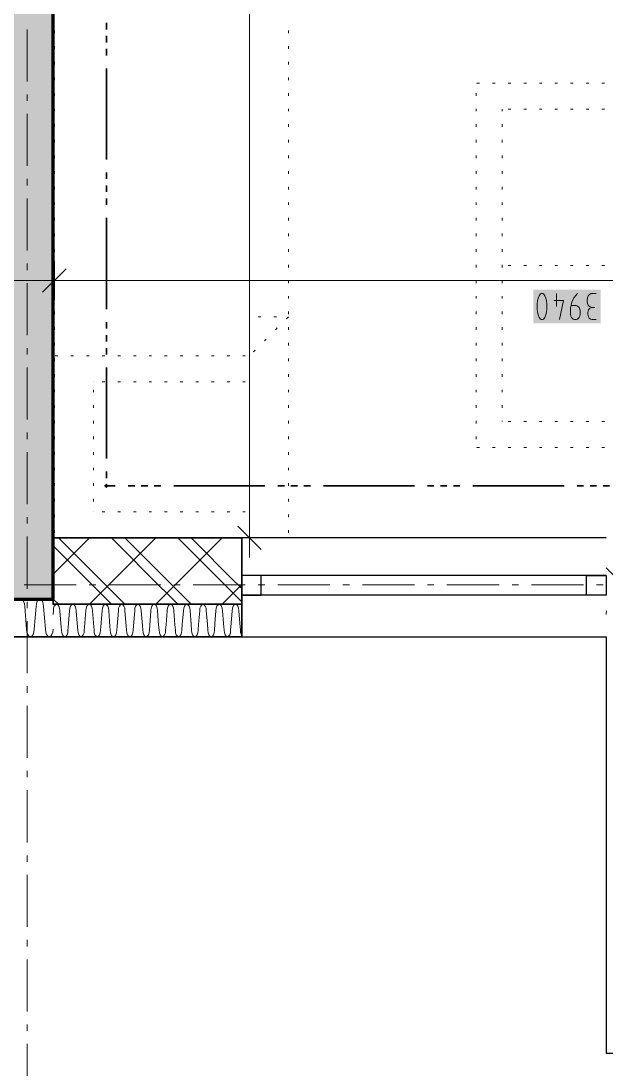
# Model space of a CAD drawing. Header units: millimetres. Extents: x 0 to 594, y 0 to 420.
# Drawn here: x 407.92 to 428.51, y 126.71 to 163.61 of the extents above; entities that cross this region are included whole.
import ezdxf

# ---------------------------------------------------------------- set-up
doc = ezdxf.new("R2010")
doc.units = ezdxf.units.MM
doc.header["$LTSCALE"] = 8
for name, color, linetype in [('PDF_Koty delkove', 7, 'Continuous'), ('PDF_Nabytek', 7, 'Continuous'), ('PDF_Obecne 0.25', 7, 'Continuous'), ('PDF_Okna', 7, 'Continuous'), ('PDF_Osy hlavni', 7, 'Continuous'), ('PDF_Pozarni useky', 7, 'Continuous'), ('PDF_Steny obvodove nosne', 7, 'Continuous'), ('PDF_Steny sendvic', 7, 'Continuous'), ('PDF_Zatepleni', 7, 'Continuous')]:
    doc.layers.add(name, color=color, linetype=linetype)

msp = doc.modelspace()

# ---------------------------------------------------------------- linework, layer by layer
at = {"layer": 'PDF_Koty delkove', "lineweight": 18}
for points in [[(415.962, 145.412), (415.962, 191.116), (415.962, 194.686), (415.962, 196.014), (415.962, 217.354), (415.962, 219.827), (415.962, 222.575), (415.962, 236.313), (415.962, 239.06), (415.962, 241.533), (415.962, 262.873), (415.962, 264.201), (415.962, 313.476)], [(409.093, 155.161), (409.093, 154.474), (409.093, 153.787)], [(409.505, 154.886), (408.68, 154.062)], [(527.974, 154.474), (524.585, 154.474), (496.918, 154.474), (493.041, 154.474), (490.232, 154.474), (487.217, 154.474), (484.744, 154.474), (472.455, 154.474), (460.874, 154.474), (457.966, 154.474), (447.651, 154.474), (445.178, 154.474), (432.991, 154.474), (430.623, 154.474), (409.093, 154.474), (407.169, 154.474)], [(426.768, 154.016), (426.768, 153.558)], [(427.502, 154.016), (427.379, 153.863), (427.306, 153.71), (427.257, 153.497), (427.257, 153.283), (427.27, 153.222), (427.294, 153.176)], [(428.162, 154.016), (427.991, 154.016), (427.93, 153.985), (427.881, 153.939), (427.857, 153.863), (427.845, 153.802), (427.845, 153.741), (427.857, 153.665), (427.881, 153.604), (427.93, 153.558), (428.016, 153.527)], [(426.67, 153.772), (427.013, 153.772), (426.866, 153.1)], [(427.294, 153.176), (427.318, 153.146), (427.355, 153.115), (427.404, 153.1), (427.453, 153.1), (427.502, 153.115), (427.539, 153.146), (427.563, 153.176), (427.588, 153.222), (427.6, 153.283), (427.6, 153.405), (427.588, 153.466), (427.563, 153.527), (427.502, 153.573), (427.453, 153.589), (427.282, 153.589)], [(428.162, 153.1), (428.016, 153.1), (427.966, 153.115), (427.918, 153.146), (427.893, 153.192), (427.869, 153.283), (427.869, 153.344), (427.893, 153.436), (427.942, 153.497), (428.016, 153.527), (428.113, 153.527)], [(416.374, 145), (415.549, 145.824)], [(416.649, 145.412), (415.962, 145.412), (415.275, 145.412)], [(415.962, 145.412), (415.962, 144.725)]]:
    msp.add_lwpolyline(points, dxfattribs=at)
msp.add_lwpolyline([(426.083, 153.649), (426.083, 153.466), (426.096, 153.375), (426.12, 153.268), (426.157, 153.176), (426.205, 153.115), (426.23, 153.1), (426.278, 153.1), (426.303, 153.115), (426.352, 153.176), (426.389, 153.268), (426.413, 153.375), (426.426, 153.466), (426.426, 153.649), (426.413, 153.741), (426.389, 153.848), (426.352, 153.939), (426.303, 154.001), (426.278, 154.016), (426.23, 154.016), (426.205, 154.001), (426.157, 153.939), (426.12, 153.848), (426.096, 153.741)], close=True, dxfattribs=at)
at = {"layer": 'PDF_Koty delkove', "color": 7, "lineweight": 18, "true_color": 0xffffff, "transparency": 33554559}
msp.add_solid([(428.325, 154.154), (425.946, 154.154), (428.325, 152.963), (425.946, 152.963)], dxfattribs=at)
at = {"layer": 'PDF_Nabytek', "lineweight": 13}
for points in [[(409.093, 163.178), (409.093, 163.269)], [(417.335, 163.178), (417.335, 163.269)], [(409.093, 162.628), (409.093, 162.72)], [(417.335, 162.628), (417.335, 162.72)], [(409.093, 162.079), (409.093, 162.17)], [(417.335, 162.079), (417.335, 162.17)], [(409.093, 161.529), (409.093, 161.621)], [(417.335, 161.529), (417.335, 161.621)], [(423.933, 161.417), (423.933, 161.417)], [(423.933, 161.417), (423.933, 161.417)], [(424.056, 161.417), (423.965, 161.417)], [(424.606, 161.417), (424.514, 161.417)], [(425.155, 161.417), (425.064, 161.417)], [(425.705, 161.417), (425.613, 161.417)], [(426.254, 161.417), (426.163, 161.417)], [(426.804, 161.417), (426.712, 161.417)], [(427.353, 161.417), (427.262, 161.417)], [(427.903, 161.417), (427.811, 161.417)], [(428.452, 161.417), (428.361, 161.417)], [(409.093, 160.98), (409.093, 161.071)], [(417.335, 160.98), (417.335, 161.071)], [(423.933, 160.98), (423.933, 161.071)], [(409.093, 160.43), (409.093, 160.522)], [(417.335, 160.43), (417.335, 160.522)], [(423.933, 160.43), (423.933, 160.522)], [(424.849, 160.43), (424.849, 160.501)], [(424.849, 160.501), (424.849, 160.501)], [(424.849, 160.501), (424.849, 160.501)], [(425.155, 160.501), (425.064, 160.501)], [(425.705, 160.501), (425.613, 160.501)], [(426.254, 160.501), (426.163, 160.501)], [(426.804, 160.501), (426.712, 160.501)], [(427.353, 160.501), (427.262, 160.501)], [(427.903, 160.501), (427.811, 160.501)], [(428.452, 160.501), (428.361, 160.501)], [(409.093, 159.881), (409.093, 159.972)], [(417.335, 159.881), (417.335, 159.972)], [(423.933, 159.881), (423.933, 159.972)], [(424.849, 159.881), (424.849, 159.972)], [(409.093, 159.331), (409.093, 159.423)], [(417.335, 159.331), (417.335, 159.423)], [(423.933, 159.331), (423.933, 159.423)], [(424.849, 159.331), (424.849, 159.423)], [(409.093, 158.782), (409.093, 158.873)], [(417.335, 158.782), (417.335, 158.873)], [(423.933, 158.782), (423.933, 158.873)], [(424.849, 158.782), (424.849, 158.873)], [(409.093, 158.232), (409.093, 158.324)], [(417.335, 158.232), (417.335, 158.324)], [(423.933, 158.232), (423.933, 158.324)], [(424.849, 158.232), (424.849, 158.324)], [(409.093, 157.683), (409.093, 157.774)], [(417.335, 157.683), (417.335, 157.774)], [(423.933, 157.683), (423.933, 157.774)], [(424.849, 157.683), (424.849, 157.774)], [(409.093, 157.133), (409.093, 157.225)], [(417.335, 157.133), (417.335, 157.225)], [(423.933, 157.133), (423.933, 157.225)], [(424.849, 157.133), (424.849, 157.225)], [(409.093, 156.584), (409.093, 156.675)], [(417.335, 156.584), (417.335, 156.675)], [(423.933, 156.584), (423.933, 156.675)], [(424.849, 156.584), (424.849, 156.675)], [(409.093, 156.034), (409.093, 156.126)], [(417.335, 156.034), (417.335, 156.126)], [(423.933, 156.034), (423.933, 156.126)], [(424.849, 156.034), (424.849, 156.126)], [(409.093, 155.484), (409.093, 155.576)], [(417.335, 155.484), (417.335, 155.576)], [(423.933, 155.484), (423.933, 155.576)], [(424.849, 155.484), (424.849, 155.576)], [(409.093, 154.935), (409.093, 155.027)], [(417.335, 154.935), (417.335, 155.027)], [(423.933, 154.935), (423.933, 155.027)], [(424.849, 154.935), (424.849, 155.027)], [(424.849, 155.006), (424.849, 155.006)], [(425.155, 155.006), (425.064, 155.006)], [(425.705, 155.006), (425.613, 155.006)], [(426.254, 155.006), (426.163, 155.006)], [(426.804, 155.006), (426.712, 155.006)], [(427.353, 155.006), (427.262, 155.006)], [(427.903, 155.006), (427.811, 155.006)], [(428.452, 155.006), (428.361, 155.006)], [(409.093, 154.385), (409.093, 154.477)], [(417.335, 154.385), (417.335, 154.477)], [(423.933, 154.385), (423.933, 154.477)], [(424.849, 154.385), (424.849, 154.477)], [(409.093, 153.836), (409.093, 153.927)], [(417.335, 153.836), (417.335, 153.927)], [(423.933, 153.836), (423.933, 153.927)], [(424.849, 153.836), (424.849, 153.927)], [(409.093, 153.286), (409.093, 153.378)], [(415.962, 153.197), (415.962, 153.197)], [(415.962, 153.197), (415.962, 153.197)], [(416.363, 153.197), (416.271, 153.197)], [(416.912, 153.197), (416.821, 153.197)], [(417.264, 153.126), (417.329, 153.191)], [(417.335, 153.286), (417.335, 153.378)], [(417.335, 153.197), (417.335, 153.197)], [(417.335, 153.197), (417.335, 153.197)], [(423.933, 153.286), (423.933, 153.378)], [(424.849, 153.286), (424.849, 153.378)], [(409.093, 152.737), (409.093, 152.828)], [(415.962, 152.737), (415.962, 152.828)], [(416.876, 152.737), (416.94, 152.802)], [(417.335, 152.737), (417.335, 152.828)], [(423.933, 152.737), (423.933, 152.828)], [(424.849, 152.737), (424.849, 152.828)], [(416.487, 152.349), (416.552, 152.413)], [(409.093, 152.187), (409.093, 152.279)], [(415.962, 152.187), (415.962, 152.279)], [(416.099, 151.96), (416.163, 152.025)], [(417.335, 152.187), (417.335, 152.279)], [(423.933, 152.187), (423.933, 152.279)], [(424.849, 152.187), (424.849, 152.279)], [(409.093, 151.823), (409.093, 151.823)], [(409.093, 151.638), (409.093, 151.729)], [(409.219, 151.823), (409.127, 151.823)], [(409.769, 151.823), (409.677, 151.823)], [(410.318, 151.823), (410.226, 151.823)], [(410.868, 151.823), (410.776, 151.823)], [(411.417, 151.823), (411.326, 151.823)], [(411.967, 151.823), (411.875, 151.823)], [(412.516, 151.823), (412.425, 151.823)], [(413.066, 151.823), (412.974, 151.823)], [(413.615, 151.823), (413.524, 151.823)], [(414.165, 151.823), (414.073, 151.823)], [(414.714, 151.823), (414.623, 151.823)], [(415.264, 151.823), (415.172, 151.823)], [(415.813, 151.823), (415.722, 151.823)], [(415.962, 151.823), (415.962, 151.823)], [(415.962, 151.823), (415.962, 151.823)], [(415.962, 151.823), (415.962, 151.823)], [(417.335, 151.638), (417.335, 151.729)], [(423.933, 151.638), (423.933, 151.729)], [(424.849, 151.638), (424.849, 151.729)], [(409.093, 151.088), (409.093, 151.18)], [(417.335, 151.088), (417.335, 151.18)], [(423.933, 151.088), (423.933, 151.18)], [(424.849, 151.088), (424.849, 151.18)], [(409.093, 150.539), (409.093, 150.63)], [(410.466, 150.907), (410.466, 150.907)], [(410.466, 150.907), (410.466, 150.907)], [(410.466, 150.539), (410.466, 150.63)], [(410.868, 150.907), (410.776, 150.907)], [(411.417, 150.907), (411.326, 150.907)], [(411.967, 150.907), (411.875, 150.907)], [(412.516, 150.907), (412.425, 150.907)], [(413.066, 150.907), (412.974, 150.907)], [(413.615, 150.907), (413.524, 150.907)], [(414.165, 150.907), (414.073, 150.907)], [(414.714, 150.907), (414.623, 150.907)], [(415.264, 150.907), (415.172, 150.907)], [(415.813, 150.907), (415.722, 150.907)], [(415.962, 150.907), (415.962, 150.907)], [(415.962, 150.907), (415.962, 150.907)], [(415.962, 150.539), (415.962, 150.63)], [(417.335, 150.539), (417.335, 150.63)], [(423.933, 150.539), (423.933, 150.63)], [(424.849, 150.539), (424.849, 150.63)], [(409.093, 149.989), (409.093, 150.081)], [(410.466, 149.989), (410.466, 150.081)], [(415.962, 149.989), (415.962, 150.081)], [(417.335, 149.989), (417.335, 150.081)], [(423.933, 149.989), (423.933, 150.081)], [(424.849, 149.989), (424.849, 150.081)], [(409.093, 149.44), (409.093, 149.531)], [(410.466, 149.44), (410.466, 149.531)], [(415.962, 149.44), (415.962, 149.531)], [(417.335, 149.44), (417.335, 149.531)], [(423.933, 149.44), (423.933, 149.531)], [(424.849, 149.51), (424.849, 149.531)], [(424.849, 149.51), (424.849, 149.51)], [(425.155, 149.51), (425.064, 149.51)], [(425.705, 149.51), (425.613, 149.51)], [(426.254, 149.51), (426.163, 149.51)], [(426.804, 149.51), (426.712, 149.51)], [(427.353, 149.51), (427.262, 149.51)], [(427.903, 149.51), (427.811, 149.51)], [(428.452, 149.51), (428.361, 149.51)], [(409.093, 148.89), (409.093, 148.982)], [(410.466, 148.89), (410.466, 148.982)], [(415.962, 148.89), (415.962, 148.982)], [(417.335, 148.89), (417.335, 148.982)], [(423.933, 148.89), (423.933, 148.982)], [(409.093, 148.341), (409.093, 148.432)], [(410.466, 148.341), (410.466, 148.432)], [(415.962, 148.341), (415.962, 148.432)], [(417.335, 148.341), (417.335, 148.432)], [(423.933, 148.594), (423.933, 148.594)], [(423.933, 148.594), (423.933, 148.594)], [(424.056, 148.594), (423.965, 148.594)], [(424.606, 148.594), (424.514, 148.594)], [(425.155, 148.594), (425.064, 148.594)], [(425.705, 148.594), (425.613, 148.594)], [(426.254, 148.594), (426.163, 148.594)], [(426.804, 148.594), (426.712, 148.594)], [(427.353, 148.594), (427.262, 148.594)], [(427.903, 148.594), (427.811, 148.594)], [(428.452, 148.594), (428.361, 148.594)], [(409.093, 147.791), (409.093, 147.883)], [(410.466, 147.791), (410.466, 147.883)], [(415.962, 147.791), (415.962, 147.883)], [(417.335, 147.791), (417.335, 147.883)], [(409.093, 147.242), (409.093, 147.333)], [(410.466, 147.242), (410.466, 147.333)], [(415.962, 147.242), (415.962, 147.333)], [(417.335, 147.242), (417.335, 147.333)], [(409.093, 146.692), (409.093, 146.784)], [(410.466, 146.692), (410.466, 146.784)], [(415.962, 146.692), (415.962, 146.784)], [(417.335, 146.692), (417.335, 146.784)], [(409.093, 146.142), (409.093, 146.234)], [(410.466, 146.328), (410.466, 146.328)], [(410.466, 146.328), (410.466, 146.328)], [(410.868, 146.328), (410.776, 146.328)], [(411.417, 146.328), (411.326, 146.328)], [(411.967, 146.328), (411.875, 146.328)], [(412.516, 146.328), (412.425, 146.328)], [(413.066, 146.328), (412.974, 146.328)], [(413.615, 146.328), (413.524, 146.328)], [(414.165, 146.328), (414.073, 146.328)], [(414.714, 146.328), (414.623, 146.328)], [(415.264, 146.328), (415.172, 146.328)], [(415.813, 146.328), (415.722, 146.328)], [(415.962, 146.328), (415.962, 146.328)], [(415.962, 146.328), (415.962, 146.328)], [(417.335, 146.142), (417.335, 146.234)], [(409.093, 145.593), (409.093, 145.685)], [(409.093, 145.412), (409.093, 145.412)], [(409.093, 145.412), (409.093, 145.412)], [(409.219, 145.412), (409.127, 145.412)], [(409.769, 145.412), (409.677, 145.412)], [(410.318, 145.412), (410.226, 145.412)], [(410.868, 145.412), (410.776, 145.412)], [(411.417, 145.412), (411.326, 145.412)], [(411.967, 145.412), (411.875, 145.412)], [(412.516, 145.412), (412.425, 145.412)], [(413.066, 145.412), (412.974, 145.412)], [(413.615, 145.412), (413.524, 145.412)], [(414.165, 145.412), (414.073, 145.412)], [(414.714, 145.412), (414.623, 145.412)], [(415.264, 145.412), (415.172, 145.412)], [(415.813, 145.412), (415.722, 145.412)], [(416.363, 145.412), (416.271, 145.412)], [(416.912, 145.412), (416.821, 145.412)], [(417.335, 145.593), (417.335, 145.685)], [(417.335, 145.412), (417.335, 145.412)], [(417.335, 145.412), (417.335, 145.412)]]:
    msp.add_lwpolyline(points, dxfattribs=at)
at = {"layer": 'PDF_Obecne 0.25', "lineweight": 25}
msp.add_lwpolyline([(428.509, 141.932), (428.509, 127.278), (447.286, 127.278)], dxfattribs=at)
at = {"layer": 'PDF_Okna', "lineweight": 25}
for points in [[(428.509, 145.412), (415.687, 145.412)], [(428.509, 144.084), (415.687, 144.084)], [(428.509, 143.397), (415.687, 143.397)], [(415.687, 141.932), (428.509, 141.932)]]:
    msp.add_lwpolyline(points, dxfattribs=at)
for points in [[(415.687, 143.397), (416.374, 143.397), (416.374, 144.084), (415.687, 144.084)], [(428.509, 143.397), (427.822, 143.397), (427.822, 144.084), (428.509, 144.084)]]:
    msp.add_lwpolyline(points, close=True, dxfattribs=at)
at = {"layer": 'PDF_Osy hlavni', "lineweight": 18}
for points in [[(408.131, 161.483), (408.131, 163.315)], [(408.131, 160.797), (408.131, 161.026)], [(408.131, 158.507), (408.131, 160.339)], [(408.131, 157.82), (408.131, 158.049)], [(408.131, 155.53), (408.131, 157.362)], [(408.131, 154.843), (408.131, 155.072)], [(408.131, 152.554), (408.131, 154.385)], [(408.131, 151.867), (408.131, 152.096)], [(408.131, 149.577), (408.131, 151.409)], [(408.131, 148.89), (408.131, 149.119)], [(408.131, 146.6), (408.131, 148.432)], [(408.131, 145.914), (408.131, 146.142)], [(408.131, 143.624), (408.131, 145.456)], [(409.86, 143.763), (408.028, 143.763)], [(410.547, 143.763), (410.318, 143.763)], [(412.837, 143.763), (411.005, 143.763)], [(413.524, 143.763), (413.295, 143.763)], [(415.813, 143.763), (413.982, 143.763)], [(416.5, 143.763), (416.271, 143.763)], [(418.79, 143.763), (416.958, 143.763)], [(419.477, 143.763), (419.248, 143.763)], [(421.767, 143.763), (419.935, 143.763)], [(422.453, 143.763), (422.224, 143.763)], [(424.743, 143.763), (422.911, 143.763)], [(425.43, 143.763), (425.201, 143.763)], [(427.72, 143.763), (425.888, 143.763)], [(428.407, 143.763), (428.178, 143.763)], [(408.131, 142.937), (408.131, 143.166)], [(408.131, 140.647), (408.131, 142.479)], [(408.131, 139.96), (408.131, 140.189)], [(408.131, 137.671), (408.131, 139.502)], [(408.131, 136.984), (408.131, 137.213)], [(408.131, 134.694), (408.131, 136.526)], [(408.131, 134.007), (408.131, 134.236)], [(408.131, 131.717), (408.131, 133.549)], [(408.131, 131.031), (408.131, 131.259)], [(408.131, 128.741), (408.131, 130.573)], [(408.131, 128.054), (408.131, 128.283)], [(408.131, 125.764), (408.131, 127.596)]]:
    msp.add_lwpolyline(points, dxfattribs=at)
at = {"layer": 'PDF_Pozarni useky', "lineweight": 35}
for points in [[(410.924, 163.315), (410.924, 163.544)], [(410.924, 162.857), (410.924, 163.086)], [(410.924, 162.399), (410.924, 162.628)], [(410.924, 158.736), (410.924, 161.941)], [(410.924, 158.049), (410.924, 158.278)], [(410.924, 157.591), (410.924, 157.82)], [(410.924, 157.133), (410.924, 157.362)], [(410.924, 153.47), (410.924, 156.675)], [(410.924, 152.783), (410.924, 153.012)], [(410.924, 152.325), (410.924, 152.554)], [(410.924, 151.867), (410.924, 152.096)], [(410.924, 148.203), (410.924, 151.409)], [(410.924, 147.516), (410.924, 147.745)], [(410.924, 147.244), (410.924, 147.287)], [(411.234, 147.244), (410.924, 147.244)], [(411.921, 147.244), (411.692, 147.244)], [(412.379, 147.244), (412.15, 147.244)], [(412.837, 147.244), (412.608, 147.244)], [(416.5, 147.244), (413.295, 147.244)], [(417.187, 147.244), (416.958, 147.244)], [(417.645, 147.244), (417.416, 147.244)], [(418.103, 147.244), (417.874, 147.244)], [(421.767, 147.244), (418.561, 147.244)], [(422.453, 147.244), (422.224, 147.244)], [(422.911, 147.244), (422.682, 147.244)], [(423.369, 147.244), (423.14, 147.244)], [(427.033, 147.244), (423.827, 147.244)], [(427.72, 147.244), (427.491, 147.244)], [(428.178, 147.244), (427.949, 147.244)], [(428.636, 147.244), (428.407, 147.244)]]:
    msp.add_lwpolyline(points, dxfattribs=at)
at = {"layer": 'PDF_Pozarni useky', "lineweight": 35, "transparency": 33554559}
for points in [[(410.924, 147.164), (410.844, 147.244), (411.004, 147.244), (410.924, 147.324)], [(411.004, 147.244), (410.924, 147.164), (410.924, 147.324), (410.844, 147.244)]]:
    msp.add_solid(points, dxfattribs=at)
at = {"layer": 'PDF_Steny obvodove nosne', "lineweight": 70}
msp.add_lwpolyline([(409.047, 143.26), (409.047, 145.412), (409.047, 194.686), (409.047, 196.014), (409.047, 217.354), (409.047, 219.827), (409.047, 222.437), (407.215, 222.437), (407.215, 220.102), (407.215, 145.412), (407.215, 143.26)], close=True, dxfattribs=at)
at = {"layer": 'PDF_Steny obvodove nosne', "color": 9, "lineweight": 9, "true_color": 0xc0c0c0, "transparency": 33554559}
msp.add_solid([(409.047, 143.26), (409.047, 222.437), (407.215, 143.26), (407.215, 222.437)], dxfattribs=at)
at = {"layer": 'PDF_Steny sendvic', "lineweight": 9}
for points in [[(409.047, 144.13), (410.329, 145.412)], [(411.57, 143.076), (411.204, 143.442), (411.066, 143.58), (410.833, 143.814), (409.235, 145.412)], [(410.833, 143.58), (412.664, 145.412)], [(412.935, 143.58), (412.916, 143.599), (411.103, 145.412)], [(413.402, 143.58), (413.343, 143.639), (413.168, 143.814), (411.57, 145.412)], [(412.664, 143.076), (413.168, 143.58), (413.215, 143.627), (415, 145.412)], [(415.27, 143.58), (415.055, 143.796), (413.438, 145.412)], [(415.687, 143.631), (415.504, 143.814), (415.483, 143.835), (413.906, 145.412)], [(410.599, 143.58), (409.047, 145.133)], [(429.283, 143.58), (428.509, 144.354)], [(410.329, 143.076), (410.643, 143.391), (410.833, 143.58)], [(410.833, 143.347), (410.776, 143.403), (410.599, 143.58)], [(413.168, 143.347), (412.935, 143.58)], [(413.906, 143.076), (413.402, 143.58)], [(415, 143.076), (415.504, 143.58), (415.687, 143.763)], [(415.504, 143.347), (415.27, 143.58)], [(409.235, 143.076), (409.065, 143.246), (409.047, 143.264)], [(411.103, 143.076), (410.833, 143.347)], [(413.438, 143.076), (413.168, 143.347)], [(415.687, 143.164), (415.504, 143.347)], [(409.058, 142.847), (409.047, 142.716)], [(409.161, 143.076), (409.129, 143.06), (409.091, 143.01), (409.066, 142.936), (409.058, 142.847)], [(409.058, 142.847), (409.058, 142.847)], [(409.288, 142.847), (409.279, 142.936), (409.254, 143.01), (409.217, 143.06), (409.185, 143.076)], [(409.344, 142.161), (409.337, 142.256), (409.288, 142.847)], [(409.63, 142.847), (409.582, 142.262), (409.573, 142.161)], [(409.733, 143.076), (409.701, 143.06), (409.664, 143.01), (409.639, 142.936), (409.63, 142.847)], [(409.63, 142.847), (409.63, 142.847)], [(409.86, 142.847), (409.851, 142.936), (409.826, 143.01), (409.789, 143.06), (409.757, 143.076)], [(409.917, 142.161), (409.908, 142.27), (409.86, 142.847)], [(410.202, 142.847), (410.155, 142.276), (410.146, 142.161)], [(410.306, 143.076), (410.274, 143.06), (410.236, 143.01), (410.211, 142.936), (410.202, 142.847)], [(410.202, 142.847), (410.202, 142.847)], [(410.433, 142.847), (410.424, 142.936), (410.399, 143.01), (410.362, 143.06), (410.33, 143.076)], [(410.489, 142.161), (410.479, 142.285), (410.433, 142.847)], [(410.775, 142.847), (410.729, 142.291), (410.718, 142.161)], [(410.878, 143.076), (410.846, 143.06), (410.809, 143.01), (410.784, 142.936), (410.775, 142.847)], [(410.775, 142.847), (410.775, 142.847)], [(411.005, 142.847), (410.996, 142.936), (410.971, 143.01), (410.934, 143.06), (410.902, 143.076)], [(411.062, 142.161), (411.05, 142.299), (411.005, 142.847)], [(411.347, 142.847), (411.303, 142.305), (411.291, 142.161)], [(411.45, 143.076), (411.418, 143.06), (411.381, 143.01), (411.356, 142.936), (411.347, 142.847)], [(411.347, 142.847), (411.347, 142.847)], [(411.577, 142.847), (411.569, 142.936), (411.544, 143.01), (411.506, 143.06), (411.474, 143.076)], [(411.634, 142.161), (411.622, 142.313), (411.577, 142.847)], [(411.92, 142.847), (411.876, 142.32), (411.863, 142.161)], [(412.023, 143.076), (411.991, 143.06), (411.953, 143.01), (411.929, 142.936), (411.92, 142.847)], [(411.92, 142.847), (411.92, 142.847)], [(412.15, 142.847), (412.141, 142.936), (412.116, 143.01), (412.079, 143.06), (412.047, 143.076)], [(412.207, 142.161), (412.193, 142.328), (412.15, 142.847)], [(412.492, 142.847), (412.45, 142.334), (412.436, 142.161)], [(412.595, 143.076), (412.563, 143.06), (412.526, 143.01), (412.501, 142.936), (412.492, 142.847)], [(412.492, 142.847), (412.492, 142.847)], [(412.722, 142.847), (412.714, 142.936), (412.689, 143.01), (412.651, 143.06), (412.619, 143.076)], [(412.779, 142.161), (412.764, 142.342), (412.722, 142.847)], [(413.065, 142.847), (413.023, 142.349), (413.008, 142.161)], [(413.168, 143.076), (413.136, 143.06), (413.098, 143.01), (413.073, 142.936), (413.065, 142.847)], [(413.065, 142.847), (413.065, 142.847)], [(413.295, 142.847), (413.286, 142.936), (413.261, 143.01), (413.224, 143.06), (413.192, 143.076)], [(413.351, 142.161), (413.335, 142.357), (413.295, 142.847)], [(413.637, 142.847), (413.597, 142.363), (413.58, 142.161)], [(413.74, 143.076), (413.708, 143.06), (413.671, 143.01), (413.646, 142.936), (413.637, 142.847)], [(413.637, 142.847), (413.637, 142.847)], [(413.867, 142.847), (413.858, 142.936), (413.833, 143.01), (413.796, 143.06), (413.764, 143.076)], [(413.924, 142.161), (413.906, 142.371), (413.867, 142.847)], [(414.209, 142.847), (414.171, 142.378), (414.153, 142.161)], [(414.312, 143.076), (414.28, 143.06), (414.243, 143.01), (414.218, 142.936), (414.209, 142.847)], [(414.209, 142.847), (414.209, 142.847)], [(414.431, 142.936), (414.406, 143.01), (414.369, 143.06), (414.337, 143.076)], [(414.44, 142.847), (414.431, 142.936)], [(414.496, 142.161), (414.478, 142.386), (414.44, 142.847)], [(414.782, 142.847), (414.744, 142.392), (414.725, 142.161)], [(414.885, 143.076), (414.853, 143.06), (414.816, 143.01), (414.791, 142.936), (414.782, 142.847)], [(414.782, 142.847), (414.782, 142.847)], [(415.012, 142.847), (415.003, 142.936), (414.978, 143.01), (414.941, 143.06), (414.909, 143.076)], [(415.069, 142.161), (415.049, 142.4), (415.012, 142.847)], [(415.354, 142.847), (415.318, 142.407), (415.298, 142.161)], [(415.457, 143.076), (415.425, 143.06), (415.388, 143.01), (415.363, 142.936), (415.354, 142.847)], [(415.354, 142.847), (415.354, 142.847)], [(415.584, 142.847), (415.576, 142.936), (415.551, 143.01), (415.513, 143.06), (415.481, 143.076)], [(415.641, 142.161), (415.62, 142.414), (415.584, 142.847)], [(428.52, 142.847), (428.511, 142.74), (428.509, 142.714)], [(409.344, 142.161), (409.353, 142.073), (409.378, 141.999), (409.415, 141.949), (409.459, 141.932)], [(409.459, 141.932), (409.503, 141.949), (409.54, 141.999), (409.565, 142.073), (409.573, 142.161)], [(409.917, 142.161), (409.926, 142.073), (409.95, 141.999), (409.988, 141.949), (410.031, 141.932)], [(410.031, 141.932), (410.075, 141.949), (410.112, 141.999), (410.137, 142.073), (410.146, 142.161)], [(410.489, 142.161), (410.498, 142.073), (410.523, 141.999), (410.56, 141.949), (410.604, 141.932)], [(410.604, 141.932), (410.648, 141.949), (410.685, 141.999), (410.71, 142.073), (410.718, 142.161)], [(411.062, 142.161), (411.07, 142.073), (411.095, 141.999), (411.132, 141.949)], [(411.176, 141.932), (411.22, 141.949), (411.257, 141.999), (411.282, 142.073), (411.291, 142.161)], [(411.634, 142.161), (411.643, 142.073), (411.668, 141.999), (411.705, 141.949), (411.749, 141.932)], [(411.749, 141.932), (411.792, 141.949), (411.83, 141.999), (411.854, 142.073), (411.863, 142.161)], [(412.207, 142.161), (412.215, 142.073), (412.24, 141.999), (412.277, 141.949), (412.321, 141.932)], [(412.321, 141.932), (412.365, 141.949), (412.402, 141.999), (412.427, 142.073), (412.436, 142.161)], [(412.779, 142.161), (412.788, 142.073), (412.813, 141.999), (412.85, 141.949), (412.893, 141.932)], [(412.893, 141.932), (412.937, 141.949), (412.974, 141.999), (412.999, 142.073), (413.008, 142.161)], [(413.351, 142.161), (413.36, 142.073), (413.385, 141.999), (413.422, 141.949), (413.466, 141.932)], [(413.466, 141.932), (413.51, 141.949), (413.547, 141.999), (413.572, 142.073), (413.58, 142.161)], [(413.924, 142.161), (413.933, 142.073), (413.957, 141.999), (413.994, 141.949), (414.038, 141.932)], [(414.038, 141.932), (414.082, 141.949), (414.119, 141.999), (414.144, 142.073), (414.153, 142.161)], [(414.496, 142.161), (414.505, 142.073), (414.53, 141.999), (414.567, 141.949), (414.611, 141.932)], [(414.611, 141.932), (414.655, 141.949), (414.692, 141.999), (414.716, 142.073), (414.725, 142.161)], [(415.069, 142.161), (415.077, 142.073), (415.102, 141.999), (415.139, 141.949), (415.183, 141.932)], [(415.183, 141.932), (415.227, 141.949), (415.264, 141.999), (415.289, 142.073), (415.298, 142.161)], [(415.641, 142.161), (415.65, 142.073), (415.675, 141.999), (415.687, 141.982)], [(411.132, 141.949), (411.176, 141.932)]]:
    msp.add_lwpolyline(points, dxfattribs=at)
at = {"layer": 'PDF_Steny sendvic', "lineweight": 35}
for points in [[(415.687, 145.412), (409.093, 145.412), (409.047, 145.412), (409.047, 143.26), (409.047, 143.076), (415.687, 143.076)], [(415.687, 145.412), (415.687, 144.084), (415.687, 143.397), (415.687, 143.076)], [(415.687, 143.076), (409.047, 143.076)], [(409.047, 141.932), (415.687, 141.932), (415.687, 143.076)]]:
    msp.add_lwpolyline(points, dxfattribs=at)
at = {"layer": 'PDF_Steny sendvic', "lineweight": 9, "transparency": 33554559}
for points in [[(410.833, 143.56), (410.812, 143.58), (410.853, 143.58), (410.833, 143.601)], [(413.168, 143.56), (413.148, 143.58), (413.189, 143.58), (413.168, 143.601)], [(415.504, 143.56), (415.483, 143.58), (415.524, 143.58), (415.504, 143.601)], [(409.573, 142.14), (409.553, 142.161), (409.594, 142.161), (409.573, 142.181)], [(410.146, 142.14), (410.125, 142.161), (410.166, 142.161), (410.146, 142.181)], [(410.718, 142.14), (410.698, 142.161), (410.739, 142.161), (410.718, 142.181)], [(411.291, 142.14), (411.27, 142.161), (411.311, 142.161), (411.291, 142.181)], [(411.863, 142.14), (411.842, 142.161), (411.884, 142.161), (411.863, 142.181)], [(412.436, 142.14), (412.415, 142.161), (412.456, 142.161), (412.436, 142.181)], [(413.008, 142.14), (412.987, 142.161), (413.029, 142.161), (413.008, 142.181)], [(413.58, 142.14), (413.56, 142.161), (413.601, 142.161), (413.58, 142.181)], [(414.153, 142.14), (414.132, 142.161), (414.173, 142.161), (414.153, 142.181)], [(414.725, 142.14), (414.705, 142.161), (414.746, 142.161), (414.725, 142.181)], [(415.298, 142.14), (415.277, 142.161), (415.318, 142.161), (415.298, 142.181)]]:
    msp.add_solid(points, dxfattribs=at)
at = {"layer": 'PDF_Zatepleni', "lineweight": 35}
for points in [[(409.047, 143.076), (409.047, 143.26), (407.215, 143.26), (407.215, 143.076)], [(407.215, 141.932), (409.047, 141.932)]]:
    msp.add_lwpolyline(points, dxfattribs=at)
at = {"layer": 'PDF_Zatepleni', "lineweight": 9}
for points in [[(407.932, 143.259), (407.969, 143.241), (408.012, 143.183), (408.041, 143.096), (408.051, 142.994), (408.117, 142.197), (408.127, 142.096), (408.156, 142.009), (408.199, 141.952), (408.25, 141.932), (408.301, 141.952), (408.344, 142.009), (408.373, 142.096), (408.383, 142.197), (408.448, 142.994)], [(408.568, 143.259), (408.531, 143.241), (408.488, 143.183), (408.459, 143.096), (408.448, 142.994)], [(408.596, 143.259), (408.633, 143.241), (408.676, 143.183), (408.705, 143.096), (408.715, 142.994), (408.781, 142.197), (408.791, 142.096), (408.82, 142.009), (408.863, 141.952), (408.914, 141.932), (408.965, 141.952), (409.008, 142.009), (409.037, 142.096), (409.047, 142.197)], [(408.448, 142.994), (408.448, 142.994)]]:
    msp.add_lwpolyline(points, dxfattribs=at)
at = {"layer": 'PDF_Zatepleni', "lineweight": 9, "transparency": 33554559}
for points in [[(408.383, 142.177), (408.362, 142.197), (408.403, 142.197), (408.383, 142.218)], [(409.047, 142.177), (409.026, 142.197), (409.047, 142.218)]]:
    msp.add_solid(points, dxfattribs=at)

doc.saveas('drawing.dxf')
